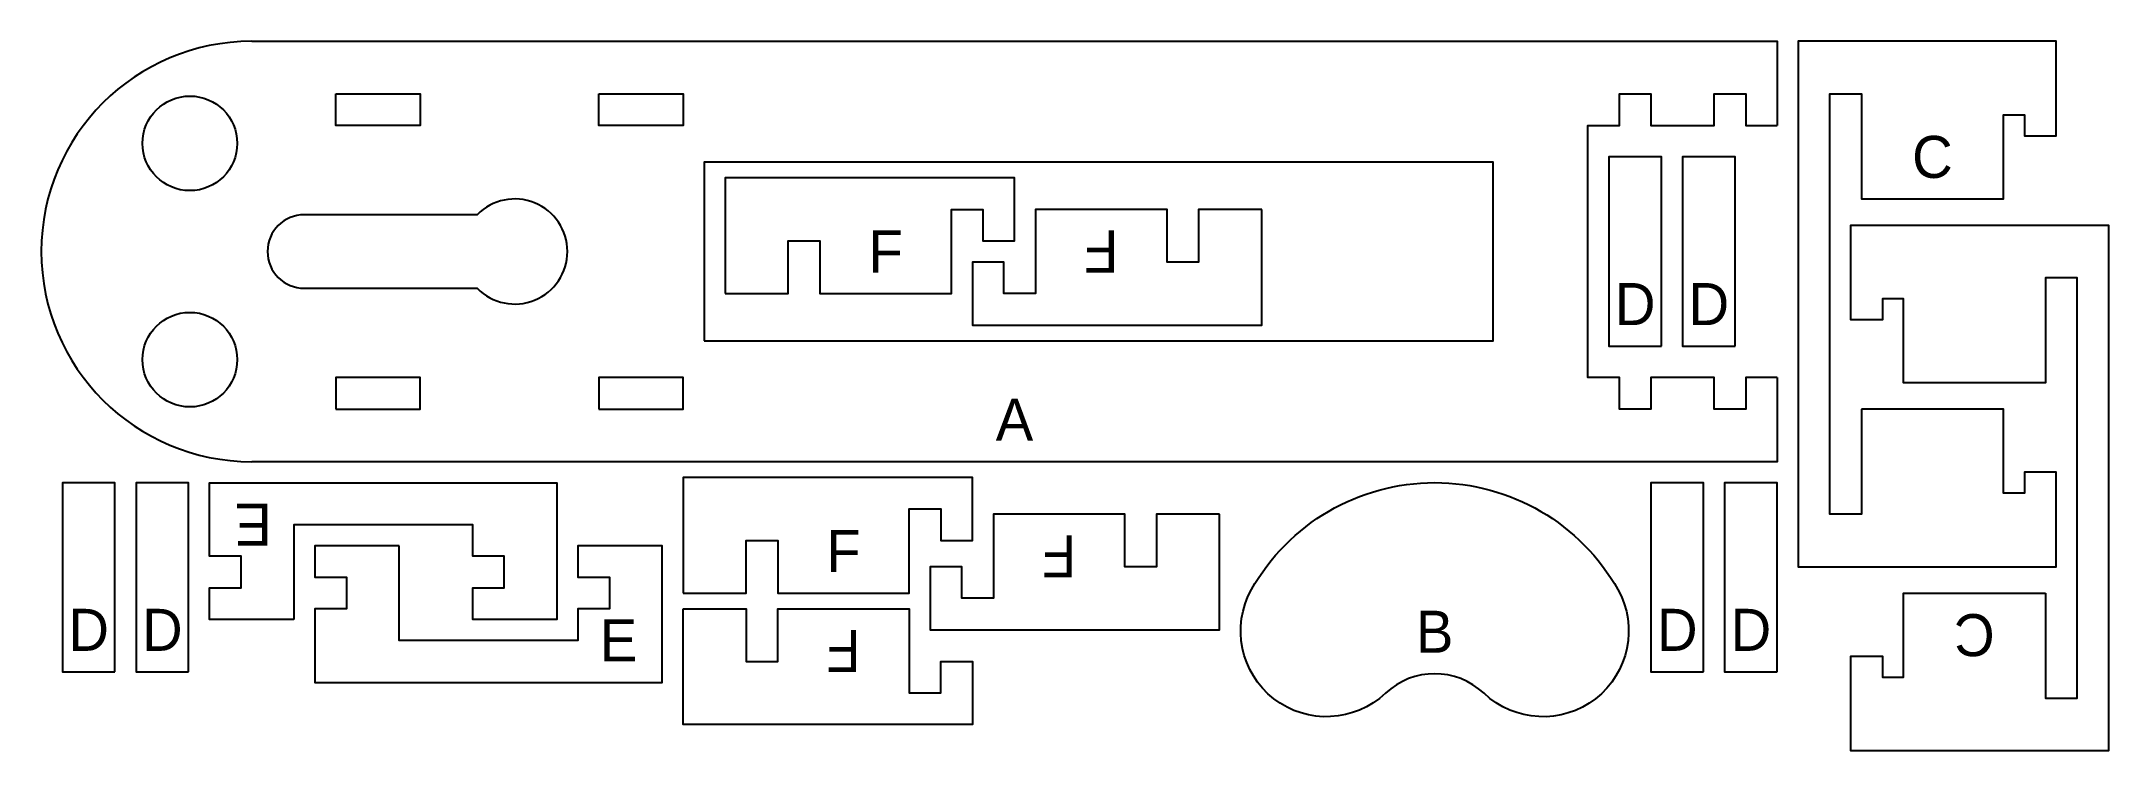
# Model space of a CAD drawing. Header units: millimetres. Extents: x 642 to 838, y 354 to 422.
import ezdxf

# ---------------------------------------------------------------- set-up
doc = ezdxf.new("R2010")
doc.units = ezdxf.units.MM
doc.header["$MEASUREMENT"] = 0
doc.layers.add('perspex_v2', color=18, linetype='Continuous', true_color=0x000000)

msp = doc.modelspace()

# ---------------------------------------------------------------- linework, layer by layer
at = {"layer": 'perspex_v2'}
for points in [[(661.66, 421.79), (806.66, 421.79), (806.66, 413.79)], [(814.66, 386.79), (814.66, 376.79), (811.66, 376.79), (811.66, 416.79), (814.66, 416.79), (814.66, 406.79), (828.16, 406.79), (828.16, 414.79), (830.16, 414.79), (830.16, 412.79), (833.16, 412.79), (833.16, 421.79), (808.66, 421.79), (808.66, 371.79), (833.16, 371.79), (833.16, 380.79), (830.16, 380.79), (830.16, 378.79), (828.16, 378.79), (828.16, 386.79), (814.66, 386.79)], [(669.66, 416.79), (677.66, 416.79), (677.66, 413.79), (669.66, 413.79), (669.66, 416.79)], [(694.66, 416.79), (702.66, 416.79), (702.66, 413.79), (694.66, 413.79), (694.66, 416.79)], [(806.66, 389.79), (803.66, 389.79), (803.66, 386.79), (800.66, 386.79), (800.66, 389.79), (794.66, 389.79), (794.66, 386.79), (791.66, 386.79), (791.66, 389.79), (788.66, 389.79), (788.66, 413.79), (791.66, 413.79), (791.66, 416.79), (794.66, 416.79), (794.66, 413.79), (800.66, 413.79), (800.66, 416.79), (803.66, 416.79), (803.66, 413.79), (806.66, 413.79)], [(795.66, 392.79), (795.66, 410.79), (790.66, 410.79), (790.66, 392.79), (795.66, 392.79)], [(802.66, 392.79), (802.66, 410.79), (797.66, 410.79), (797.66, 392.79), (802.66, 392.79)], [(704.66, 393.29), (779.66, 393.29), (779.66, 410.29), (704.66, 410.29), (704.66, 393.29)], [(706.66, 397.79), (712.66, 397.79), (712.66, 402.79), (715.66, 402.79), (715.66, 397.79), (728.16, 397.79), (728.16, 405.79), (731.16, 405.79), (731.16, 402.79), (734.16, 402.79), (734.16, 408.79), (706.66, 408.79), (706.66, 397.79)], [(757.66, 405.79), (751.66, 405.79), (751.66, 400.79), (748.66, 400.79), (748.66, 405.79), (736.16, 405.79), (736.16, 397.79), (733.16, 397.79), (733.16, 400.79), (730.16, 400.79), (730.16, 394.79), (757.66, 394.79), (757.66, 405.79)], [(832.16, 369.29), (832.16, 359.29), (835.16, 359.29), (835.16, 399.29), (832.16, 399.29), (832.16, 389.29), (818.66, 389.29), (818.66, 397.29), (816.66, 397.29), (816.66, 395.29), (813.66, 395.29), (813.66, 404.29), (838.16, 404.29), (838.16, 354.29), (813.66, 354.29), (813.66, 363.29), (816.66, 363.29), (816.66, 361.29), (818.66, 361.29), (818.66, 369.29), (832.16, 369.29)], [(806.66, 389.79), (806.66, 381.79), (661.66, 381.79)], [(669.66, 386.79), (677.66, 386.79), (677.66, 389.79), (669.66, 389.79), (669.66, 386.79)], [(694.66, 386.79), (702.66, 386.79), (702.66, 389.79), (694.66, 389.79), (694.66, 386.79)], [(648.66, 361.79), (648.66, 379.79), (643.66, 379.79), (643.66, 361.79), (648.66, 361.79)], [(655.66, 361.79), (655.66, 379.79), (650.66, 379.79), (650.66, 361.79), (655.66, 361.79)], [(665.66, 366.79), (657.66, 366.79), (657.66, 369.79), (660.66, 369.79), (660.66, 372.79), (657.66, 372.79), (657.66, 379.79), (690.66, 379.79), (690.66, 366.79), (682.66, 366.79), (682.66, 369.79), (685.66, 369.79), (685.66, 372.79), (682.66, 372.79), (682.66, 375.79), (665.66, 375.79), (665.66, 366.79)], [(702.66, 369.29), (708.66, 369.29), (708.66, 374.29), (711.66, 374.29), (711.66, 369.29), (724.16, 369.29), (724.16, 377.29), (727.16, 377.29), (727.16, 374.29), (730.16, 374.29), (730.16, 380.29), (702.66, 380.29), (702.66, 369.29)], [(799.66, 361.79), (799.66, 379.79), (794.66, 379.79), (794.66, 361.79), (799.66, 361.79)], [(806.66, 361.79), (806.66, 379.79), (801.66, 379.79), (801.66, 361.79), (806.66, 361.79)], [(753.66, 376.79), (747.66, 376.79), (747.66, 371.79), (744.66, 371.79), (744.66, 376.79), (732.16, 376.79), (732.16, 368.79), (729.16, 368.79), (729.16, 371.79), (726.16, 371.79), (726.16, 365.79), (753.66, 365.79), (753.66, 376.79)], [(675.66, 373.79), (667.66, 373.79), (667.66, 370.79), (670.66, 370.79), (670.66, 367.79), (667.66, 367.79), (667.66, 360.79), (700.66, 360.79), (700.66, 373.79), (692.66, 373.79), (692.66, 370.79), (695.66, 370.79), (695.66, 367.79), (692.66, 367.79), (692.66, 364.79), (675.66, 364.79), (675.66, 373.79)], [(702.66, 367.79), (708.66, 367.79), (708.66, 362.79), (711.66, 362.79), (711.66, 367.79), (724.16, 367.79), (724.16, 359.79), (727.16, 359.79), (727.16, 362.79), (730.16, 362.79), (730.16, 356.79), (702.66, 356.79), (702.66, 367.79)]]:
    msp.add_lwpolyline(points, dxfattribs=at)
for points in [[(666.66, 405.29, 1), (666.66, 398.29), (683.09, 398.29, 2.448775), (683.09, 405.29), (666.66, 405.29)], [(791.52, 369.62, -0.856861), (778.79, 359.75, 0.398011), (769.41, 359.75, -0.856861), (756.68, 369.62, -0.5841), (791.52, 369.62)]]:
    msp.add_lwpolyline(points, format="xyb", dxfattribs=at)
for centre in [(655.78, 412.08), (655.78, 391.5)]:
    msp.add_circle(centre, 4.5, dxfattribs=at)
msp.add_arc((661.66, 401.79), 20, 90, 270, dxfattribs=at)

# ---------------------------------------------------------------- texts
at = {"char_height": 4, "attachment_point": 2}
for s, insert in [('C', (821.41, 412.79)), ('F', (721.91, 403.79)), ('D', (793.16, 398.79)), ('D', (800.16, 398.79)), ('A', (734.16, 387.79)), ('F', (717.91, 375.29)), ('D', (646.16, 367.79)), ('D', (653.16, 367.79)), ('B', (774.1, 367.61)), ('D', (797.16, 367.79)), ('D', (804.16, 367.79)), ('E', (696.53, 366.79))]:
    msp.add_mtext_dynamic_manual_height_columns(s, width=13.5, gutter_width=1, heights=[0], dxfattribs=dict(at, insert=insert))
at = {"char_height": 4, "attachment_point": 2, "rotation": 180}
for s, insert in [('F', (742.41, 399.79)), ('E', (661.8, 373.79)), ('F', (738.41, 370.79)), ('F', (717.91, 361.79)), ('C', (825.41, 363.29))]:
    msp.add_mtext_dynamic_manual_height_columns(s, width=13.5, gutter_width=1, heights=[0], dxfattribs=dict(at, insert=insert))

doc.saveas('drawing.dxf')
